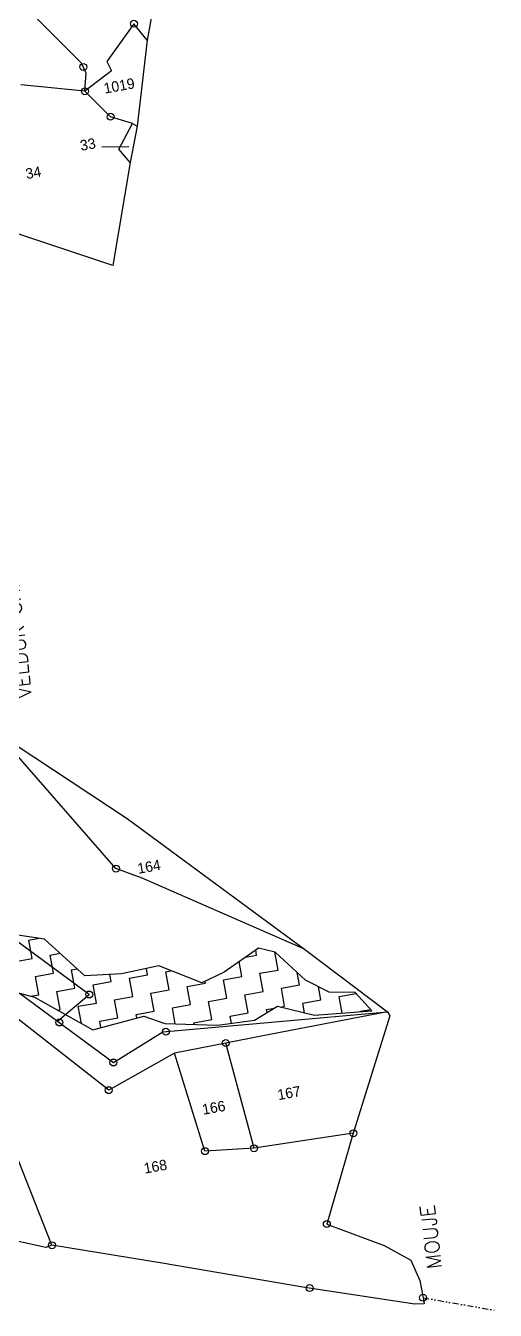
# Model space of a CAD drawing. Header units: metres. Extents: x 305262 to 307111, y 1940505 to 1944566.
# Drawn here: x 306713 to 307111, y 1940505 to 1941591 of the extents above; entities that cross this region are included whole.
import ezdxf

# ---------------------------------------------------------------- set-up
doc = ezdxf.new("R2010")
doc.units = ezdxf.units.M
doc.header["$MEASUREMENT"] = 0
doc.linetypes.add('DIVIDE', pattern=[1.25, 0.5, -0.25, 0, -0.25, 0, -0.25])
for name, color, linetype in [('POLY_HATCH', 12, 'Continuous'), ('POLY_PARCEL', 6, 'Continuous'), ('POLY_WATER', 4, 'Continuous'), ('TEXT_MAPOUT', 7, 'Continuous'), ('TEXT_PARCEL', 7, 'Continuous'), ('V_BOUND_LINE', 7, 'Continuous'), ('V_DIVIDE_LINE', 7, 'DIVIDE')]:
    doc.layers.add(name, color=color, linetype=linetype)
doc.styles.get("Standard").update_dxf_attribs({"font": 'simplex.shx'})
doc.styles.add('TEXT_MAP', font='')
doc.styles.get('TEXT_MAP').set_extended_font_data('Kruti Dev 050')
doc.dimstyles.get("Standard").update_dxf_attribs({"dimtxt": 0.18, "dimasz": 0.18, "dimexe": 0.18, "dimexo": 0.0625, "dimgap": 0.09, "dimtad": 0, "dimtih": 1, "dimtoh": 1, "dimdec": 4, "dimzin": 0, "dimdsep": 46, "dimtxsty": 'Standard', "dimcen": 0.09, "dimadec": 0, "dimazin": 0, "dimtfac": 1, "dimtdec": 4, "dimtofl": 0, "dimtmove": 0, "dimatfit": 3, "dimfxl": 1, "dimtolj": 1, "dimtzin": 0, "dimarcsym": 0})

msp = doc.modelspace()

# ---------------------------------------------------------------- linework, layer by layer
for centre in [(306804.9, 1941592.9), (306762, 1941556.4), (306763.4, 1941535.8), (306785.1, 1941514.3), (306789.7, 1940878.4), (306767.1, 1940771.9), (306741.8, 1940748.2), (306831.9, 1940740.5), (306882.6, 1940730.8), (306787.5, 1940714.4), (306783.6, 1940691), (306990.5, 1940654.5), (306865, 1940639.4), (306906.5, 1940641.8), (306968.1, 1940577.7), (306735.5, 1940559.8), (306953.5, 1940523.6), (307049.5, 1940515.4)]:
    msp.add_circle(centre, 2.93)
at = {"layer": 'POLY_HATCH'}
for p, q in [((306729.3, 1940818.7), (306689.7, 1940824.5)), ((306763.3, 1940787.8), (306729.3, 1940818.7)), ((306910.2, 1940811), (306881.1, 1940790.9)), ((306924.3, 1940807.7), (306910.2, 1940811)), ((306950.1, 1940783.9), (306924.3, 1940807.7)), ((306794.5, 1940789.4), (306763.3, 1940787.8)), ((306826, 1940796.1), (306794.5, 1940789.4)), ((306862.2, 1940781.9), (306826, 1940796.1)), ((306881.1, 1940790.9), (306862.2, 1940781.9)), ((306691, 1940777.4), (306720.7, 1940769.6)), ((306970.2, 1940774), (306950.1, 1940783.9)), ((306720.7, 1940769.6), (306770.2, 1940742.1)), ((306992, 1940773.6), (306970.2, 1940774)), ((307006.2, 1940758.1), (306992, 1940773.6)), ((306907, 1940750.3), (306926.4, 1940761.9)), ((306926.4, 1940761.9), (306957.7, 1940754.4)), ((306957.7, 1940754.4), (307006.2, 1940758.1)), ((306770.2, 1940742.1), (306813.4, 1940753.7)), ((306813.4, 1940753.7), (306830.9, 1940747.5)), ((306830.9, 1940747.5), (306875.6, 1940745.9)), ((306875.6, 1940745.9), (306907, 1940750.3))]:
    msp.add_line(p, q, dxfattribs=at)
at = {"layer": 'POLY_HATCH', "linetype": 'Continuous'}
for p, q in [((306715.9, 1940817.8), (306724.8, 1940819.4)), ((306718.7, 1940802.4), (306715.9, 1940817.8)), ((306703.4, 1940799.6), (306718.7, 1940802.4)), ((306734.1, 1940805.2), (306742.5, 1940806.8)), ((306736.9, 1940789.9), (306734.1, 1940805.2)), ((306896.1, 1940787), (306893.8, 1940799.7)), ((306899.3, 1940803.5), (306908.6, 1940805.2)), ((306908.6, 1940805.2), (306907.9, 1940809.4)), ((306926.8, 1940792.6), (306924, 1940807.8)), ((306721.5, 1940787.1), (306736.9, 1940789.9)), ((306752.2, 1940792.7), (306757, 1940793.5)), ((306755, 1940777.3), (306752.2, 1940792.7)), ((306785.7, 1940782.9), (306784.6, 1940788.9)), ((306801.1, 1940785.7), (306816.5, 1940788.4)), ((306816.5, 1940788.4), (306815.5, 1940793.8)), ((306831.8, 1940791.2), (306836.2, 1940792)), ((306834.6, 1940775.9), (306831.8, 1940791.2)), ((306911.4, 1940789.8), (306926.8, 1940792.6)), ((306914.2, 1940774.4), (306911.4, 1940789.8)), ((306944.9, 1940780), (306943, 1940790.4)), ((306724.3, 1940771.7), (306721.5, 1940787.1)), ((306739.7, 1940774.5), (306755, 1940777.3)), ((306770.4, 1940780.1), (306785.7, 1940782.9)), ((306773.2, 1940764.7), (306770.4, 1940780.1)), ((306803.9, 1940770.3), (306801.1, 1940785.7)), ((306850, 1940778.7), (306865.3, 1940781.4)), ((306852.8, 1940763.3), (306850, 1940778.7)), ((306865.3, 1940781.4), (306865, 1940783.2)), ((306880.7, 1940784.2), (306896.1, 1940787)), ((306883.5, 1940768.9), (306880.7, 1940784.2)), ((306929.6, 1940777.2), (306944.9, 1940780)), ((306932.4, 1940761.9), (306929.6, 1940777.2)), ((306963.1, 1940767.5), (306961.1, 1940778.5)), ((306717.4, 1940770.5), (306724.3, 1940771.7)), ((306742.4, 1940759.1), (306739.7, 1940774.5)), ((306788.5, 1940767.5), (306803.9, 1940770.3)), ((306791.3, 1940752.1), (306788.5, 1940767.5)), ((306819.2, 1940773.1), (306834.6, 1940775.9)), ((306822, 1940757.7), (306819.2, 1940773.1)), ((306868.1, 1940766.1), (306883.5, 1940768.9)), ((306898.8, 1940771.7), (306914.2, 1940774.4)), ((306901.6, 1940756.3), (306898.8, 1940771.7)), ((306947.7, 1940764.7), (306963.1, 1940767.5)), ((306978.4, 1940770.2), (306992.7, 1940772.8)), ((306981, 1940756.2), (306978.4, 1940770.2)), ((306740.2, 1940758.7), (306742.4, 1940759.1)), ((306757.8, 1940761.9), (306773.2, 1940764.7)), ((306760.4, 1940747.5), (306757.8, 1940761.9)), ((306806.7, 1940754.9), (306822, 1940757.7)), ((306837.4, 1940760.5), (306852.8, 1940763.3)), ((306839.8, 1940747.2), (306837.4, 1940760.5)), ((306870.9, 1940750.7), (306868.1, 1940766.1)), ((306886.3, 1940753.5), (306901.6, 1940756.3)), ((306917, 1940759.1), (306923.7, 1940760.3)), ((306917.5, 1940756.6), (306917, 1940759.1)), ((306929, 1940761.3), (306932.4, 1940761.9)), ((306949.2, 1940756.5), (306947.7, 1940764.7)), ((306996.6, 1940757.7), (307005.2, 1940759.2)), ((306996.6, 1940757.4), (306996.6, 1940757.7)), ((306776, 1940749.4), (306791.3, 1940752.1)), ((306776.9, 1940743.9), (306776, 1940749.4)), ((306807.2, 1940752.1), (306806.7, 1940754.9)), ((306855.5, 1940747.9), (306870.9, 1940750.7)), ((306855.8, 1940746.6), (306855.5, 1940747.9)), ((306887.4, 1940747.5), (306886.3, 1940753.5))]:
    msp.add_line(p, q, dxfattribs=at)
at = {"layer": 'POLY_PARCEL'}
for p, q in [((306760.6, 1941559.6), (306712.2, 1941607.9)), ((306804.9, 1941592.9), (306781.9, 1941561)), ((306816.2, 1941579), (306804.9, 1941592.9)), ((306764.5, 1941551.1), (306760.6, 1941559.6)), ((306781.9, 1941561), (306786, 1941553)), ((306786, 1941553), (306763.4, 1941535.8)), ((306763.4, 1941535.8), (306764.5, 1941551.1)), ((306763.4, 1941535.8), (306709.1, 1941541.3)), ((306785.1, 1941514.3), (306763.4, 1941535.8)), ((306803.7, 1941508.7), (306785.1, 1941514.3)), ((306792, 1941486.9), (306803.7, 1941508.7)), ((306803.7, 1941508.7), (306807.5, 1941506.3)), ((306801.8, 1941475.6), (306792, 1941486.9)), ((306789.7, 1940878.4), (306689.2, 1940993.3)), ((306811.8, 1940870.4), (306789.7, 1940878.4)), ((306949.1, 1940810.2), (306811.8, 1940870.4)), ((306767.1, 1940771.9), (306699.3, 1940821.8)), ((306740.2, 1940749.3), (306767.1, 1940771.9)), ((306735.5, 1940559.8), (306657.7, 1940756.7)), ((306906.5, 1940641.8), (306882.6, 1940730.8)), ((306865, 1940639.4), (306839.1, 1940722.3)), ((306990.5, 1940654.5), (306906.5, 1940641.8)), ((306906.5, 1940641.8), (306865, 1940639.4))]:
    msp.add_line(p, q, dxfattribs=at)
at = {"layer": 'POLY_WATER'}
for p, q in [((306707.8, 1940773.2), (306740.2, 1940749.3)), ((306783.6, 1940691), (306701.5, 1940755.4)), ((306829.3, 1940740.3), (307019.3, 1940757.1)), ((307019.3, 1940757.1), (306912.6, 1940736.7)), ((306740.2, 1940749.3), (306787.5, 1940714.4)), ((306787.5, 1940714.4), (306829.3, 1940740.3)), ((306912.6, 1940736.7), (306882.6, 1940730.8)), ((306882.6, 1940730.8), (306839.1, 1940722.3)), ((306839.1, 1940722.3), (306783.6, 1940691))]:
    msp.add_line(p, q, dxfattribs=at)
at = {"layer": 'V_BOUND_LINE'}
for p, q in [((306822.1, 1941611.8), (306816.2, 1941579)), ((306816.2, 1941579), (306807.5, 1941506.3)), ((306807.5, 1941506.3), (306801.8, 1941475.6)), ((306801.8, 1941475.6), (306787, 1941388.6)), ((306787, 1941388.6), (306696.4, 1941418.5)), ((306689.2, 1940993.3), (306799.1, 1940920.8)), ((306799.1, 1940920.8), (306949.1, 1940810.2)), ((306949.1, 1940810.2), (307019.3, 1940757.1)), ((307019.3, 1940757.1), (307021.4, 1940753.8)), ((307021.4, 1940753.8), (306990.9, 1940656.2)), ((306990.5, 1940654.5), (306968.1, 1940577.7)), ((306990.9, 1940656.2), (306990.5, 1940654.5)), ((306730.3, 1940558), (306566.8, 1940594.1)), ((306968.1, 1940577.7), (307016.6, 1940559.7)), ((306735.5, 1940559.8), (306730.3, 1940558)), ((306828.7, 1940544.7), (306735.5, 1940559.8)), ((307016.6, 1940559.7), (307039.1, 1940547.3)), ((306949.5, 1940524.2), (306828.7, 1940544.7)), ((307039.1, 1940547.3), (307046.7, 1940529.9)), ((307046.7, 1940529.9), (307049.5, 1940515.4)), ((307042.5, 1940510), (306949.5, 1940524.2)), ((307050.5, 1940510.2), (307042.5, 1940510)), ((307049.5, 1940515.4), (307050.5, 1940510.2))]:
    msp.add_line(p, q, dxfattribs=at)
at = {"layer": 'V_DIVIDE_LINE', "ltscale": 10}
msp.add_line((307049.5, 1940515.4), (307110.6, 1940504.8), dxfattribs=at)

# ---------------------------------------------------------------- texts
at = {"layer": 'TEXT_MAPOUT'}
for s, height, p in [('VELDUR CHI SHIV', 12.293, (306718.5, 1941023.2)), ('MOUJE', 12.29, (307065.3, 1940540.7))]:
    msp.add_text(s, height=height, rotation=96.4677, dxfattribs=at).set_placement(p)
at = {"layer": 'TEXT_PARCEL', "style": 'TEXT_MAP'}
for s, p in [('1019', (306780.2, 1941533.8)), ('33', (306760.2, 1941485.4)), ('34', (306714.1, 1941461.5)), ('164', (306808.7, 1940873.9)), ('167', (306927.2, 1940682.5)), ('166', (306863.5, 1940670.1)), ('168', (306814.1, 1940620.3))]:
    msp.add_text(s, height=8.85, rotation=10.2872, dxfattribs=at).set_placement(p)

# ---------------------------------------------------------------- leaders
msp.add_leader([(306777.6, 1941488.8), (306800.5, 1941489)], dimstyle='Standard', override={"dimtxt": 2.5, "dimasz": 2.5, "dimexe": 1.25, "dimexo": 0.625, "dimgap": 0.625, "dimtad": 1, "dimtih": 0, "dimtoh": 0, "dimzin": 8, "dimcen": 2.5, "dimtofl": 1})

doc.saveas('drawing.dxf')
